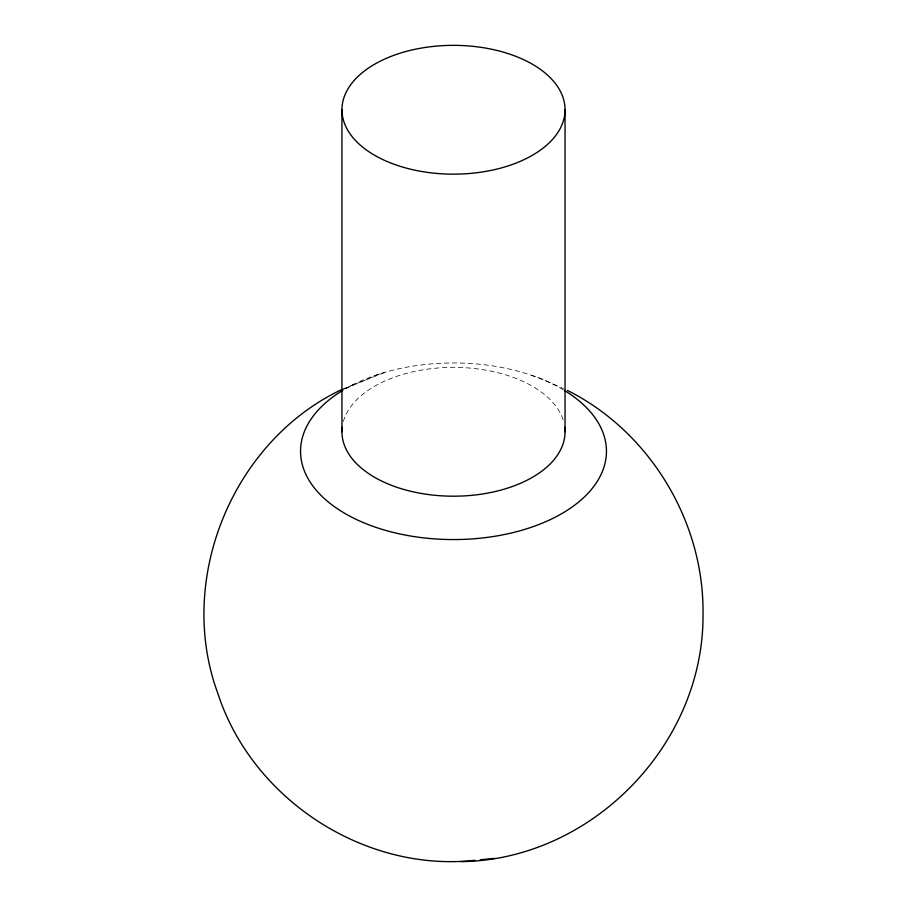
<?xml version="1.0" encoding="UTF-8"?>
<svg xmlns="http://www.w3.org/2000/svg" width="907" height="907" viewBox="0 0 907 907"><rect width="100%" height="100%" fill="white"/><g stroke="black" fill="none" stroke-linecap="round" stroke-linejoin="round"><path stroke-width="0.68" stroke-dasharray="4.54 3.4" d="M343.243 388.808L385.146 372.267M354.456 383.978L343.084 389.579L379.636 373.99L374.41 375.691M531.389 375.271L540.311 378.321L563.644 388.638M343.379 421.483A111.55 64.408 0 0 1 453.5 367.38A111.55 64.408 0 0 1 563.621 421.483M345.352 388.82A152.943 88.296 0 0 1 563.19 389.727"/><path stroke-width="1.36" d="M342.052 389.398C232.396 441.131 175.856 579.618 217.805 693.322C252.089 799.135 364.274 872.591 475.03 860.301M461.221 861.65C591.772 859.881 704.32 744.216 703.016 613.846C704.138 521.729 649.911 431.675 567.419 390.429M480.211 859.768L494.519 858.373M565.05 109.758A111.55 64.408 0 0 1 397.72 165.528A111.55 64.408 0 0 1 397.72 53.978A111.55 64.408 0 0 1 565.05 109.758L565.05 431.789M341.95 109.758L341.95 431.789M564.766 427.197A111.55 64.408 0 0 1 453.5 496.197A111.55 64.408 0 0 1 342.234 427.197M564.381 390.441A152.943 88.296 0 0 1 560.628 514.28A152.943 88.296 0 0 1 346.1 514.133A152.943 88.296 0 0 1 342.88 390.282"/></g></svg>
